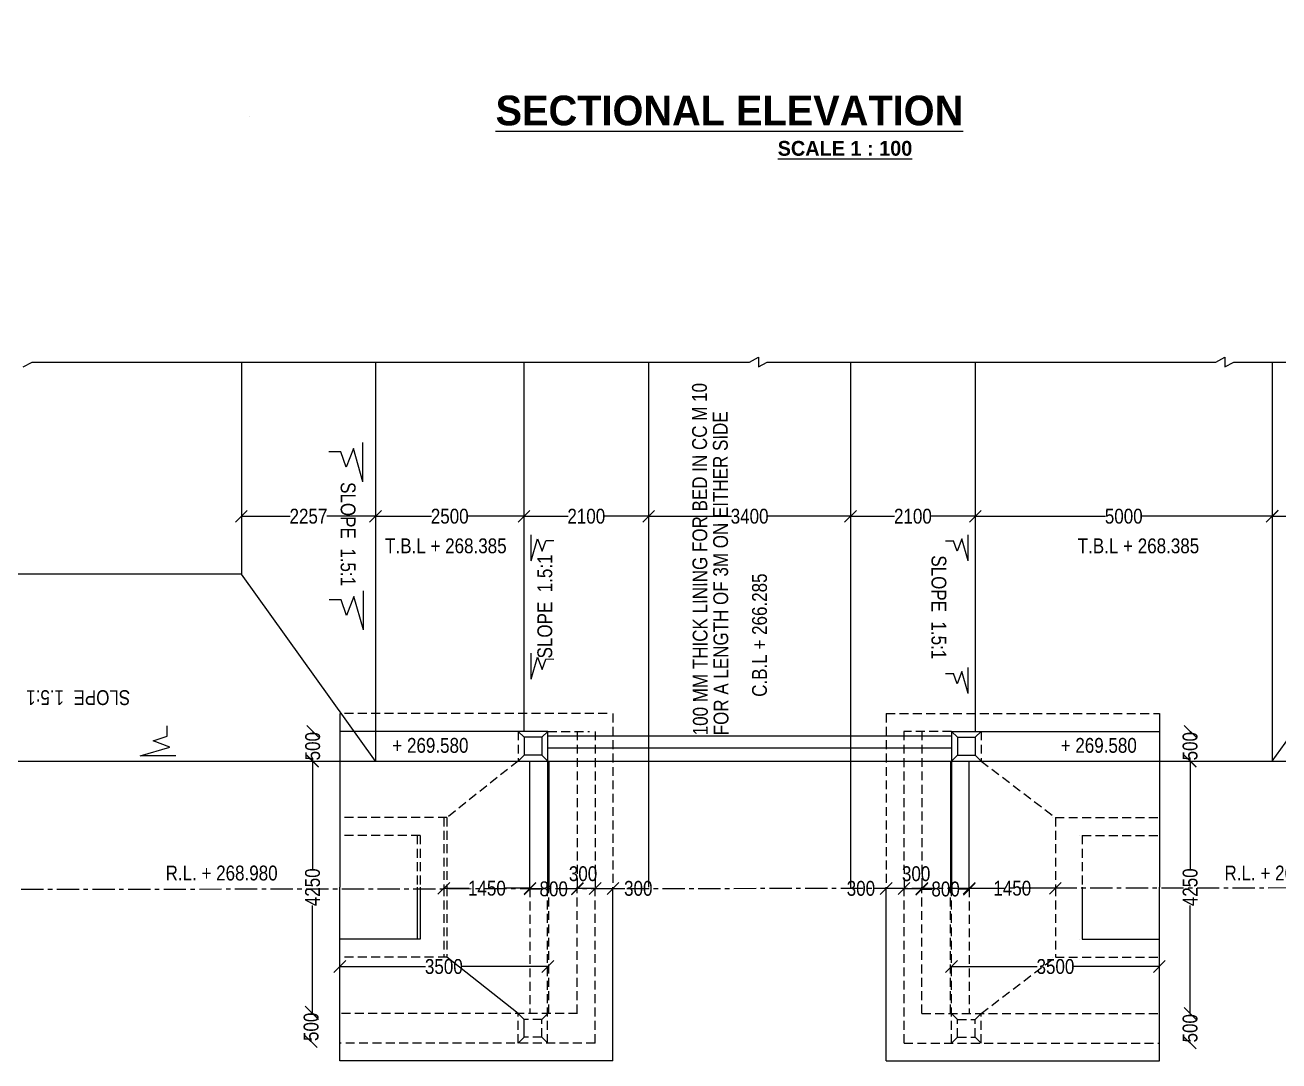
# Model space of a CAD drawing. Header units: millimetres. Extents: x 553933 to 630635, y 36219 to 87626.
# Drawn here: x 570139 to 591253, y 60278 to 77726 of the extents above; entities that cross this region are included whole.
import ezdxf
from ezdxf.enums import TextEntityAlignment as Align

# ---------------------------------------------------------------- set-up
doc = ezdxf.new("R2010")
doc.units = ezdxf.units.MM
doc.header["$LTSCALE"] = 300
doc.header["$MEASUREMENT"] = 0
doc.linetypes.add('CENTER', pattern=[2, 1.25, -0.25, 0.25, -0.25])
doc.linetypes.add('DASHED', pattern=[0.75, 0.5, -0.25])
doc.layers.add('MAIN', color=7, linetype='Continuous')
doc.styles.add('ARIAL NARROW', font='ARIALN.TTF', dxfattribs={"height": 250})
doc.styles.add('CITYBLUEPR', font='cityb___.ttf')
doc.dimstyles.get("Standard").update_dxf_attribs({"dimtxt": 200, "dimasz": 200, "dimexe": 0.18, "dimexo": 0.0625, "dimgap": 0.09, "dimtad": 0, "dimdec": 0, "dimzin": 0, "dimdsep": 46, "dimtxsty": 'ARIAL NARROW', "dimcen": 0.0851, "dimdle": 0.1, "dimse1": 1, "dimse2": 1, "dimadec": 0, "dimazin": 0, "dimtfac": 1, "dimtdec": 0, "dimtofl": 0, "dimtmove": 0, "dimatfit": 3, "dimfxl": 1, "dimtolj": 1, "dimtzin": 0, "dimarcsym": 0})
doc.dimstyles.new('STANDARD$0', dxfattribs={"dimscale": 88.888889, "dimtxt": 0.02, "dimasz": 0.02, "dimexe": 0.05, "dimexo": 0.1, "dimgap": 0.002, "dimtad": 2, "dimdec": 0, "dimzin": 1, "dimdsep": 46, "dimtxsty": 'Standard', "dimcen": 0.09, "dimadec": 0, "dimazin": 0, "dimtfac": 1, "dimtdec": 4, "dimtofl": 0, "dimtmove": 0, "dimatfit": 3, "dimfxl": 1, "dimtolj": 1, "dimtzin": 1, "dimarcsym": 0})

# ---------------------------------------------------------------- blocks, each defined once
blk = doc.blocks.new('_Oblique')
at = {"color": 0, "linetype": 'ByBlock', "lineweight": -2}
blk.add_line((-0.5, -0.5), (0.5, 0.5), dxfattribs=at)
blk = doc.blocks.new('*D4')
at = {"layer": 'Defpoints', "color": 0, "linetype": 'ByBlock', "lineweight": 9, "transparency": 16777216}
for p in [(580640, 69452), (584040, 69452), (584040, 69452)]:
    blk.add_point(p, dxfattribs=at)
at = {"layer": 'MAIN', "color": 0, "linetype": 'ByBlock', "lineweight": -2, "transparency": 16777216}
for p, q in [((580640, 69452), (582034, 69452)), ((584040, 69452), (582646, 69452))]:
    blk.add_line(p, q, dxfattribs=at)
at = {"layer": 'MAIN', "color": 0, "linetype": 'ByBlock', "lineweight": -2, "transparency": 16777216, "xscale": 200, "yscale": 200, "zscale": 200, "rotation": 180}
blk.add_blockref('_Oblique', (580640, 69452), dxfattribs=at)
at = {"layer": 'MAIN', "color": 0, "linetype": 'ByBlock', "lineweight": -2, "transparency": 16777216, "xscale": 200, "yscale": 200, "zscale": 200}
blk.add_blockref('_Oblique', (584040, 69452), dxfattribs=at)
at = {"layer": 'MAIN', "color": 0, "linetype": 'ByBlock', "lineweight": 9, "transparency": 16777216, "insert": (582340, 69452), "char_height": 250, "attachment_point": 5, "style": 'ARIAL NARROW'}
blk.add_mtext('\\A1;3400', dxfattribs=at)
blk = doc.blocks.new('*D5')
at = {"layer": 'Defpoints', "color": 0, "linetype": 'ByBlock', "lineweight": 9, "transparency": 16777216}
for p in [(591140, 77726), (586140, 69452), (591140, 69452)]:
    blk.add_point(p, dxfattribs=at)
at = {"layer": 'MAIN', "color": 0, "linetype": 'ByBlock', "lineweight": -2, "transparency": 16777216}
for p, q in [((586140, 69452), (588334, 69452)), ((591140, 69452), (588946, 69452))]:
    blk.add_line(p, q, dxfattribs=at)
at = {"layer": 'MAIN', "color": 0, "linetype": 'ByBlock', "lineweight": -2, "transparency": 16777216, "xscale": 200, "yscale": 200, "zscale": 200, "rotation": 180}
blk.add_blockref('_Oblique', (586140, 69452), dxfattribs=at)
at = {"layer": 'MAIN', "color": 0, "linetype": 'ByBlock', "lineweight": -2, "transparency": 16777216, "xscale": 200, "yscale": 200, "zscale": 200}
blk.add_blockref('_Oblique', (591140, 69452), dxfattribs=at)
at = {"layer": 'MAIN', "color": 0, "linetype": 'ByBlock', "lineweight": 9, "transparency": 16777216, "insert": (588640, 69452), "char_height": 250, "attachment_point": 5, "style": 'ARIAL NARROW'}
blk.add_mtext('\\A1;5000', dxfattribs=at)
blk = doc.blocks.new('*D6')
at = {"layer": 'Defpoints', "color": 0, "linetype": 'ByBlock', "lineweight": 9, "transparency": 16777216}
for p in [(585740, 63202), (589240, 63202), (585740, 61867)]:
    blk.add_point(p, dxfattribs=at)
at = {"layer": 'MAIN', "color": 0, "linetype": 'ByBlock', "lineweight": -2, "transparency": 16777216}
for p, q in [((585740, 61867), (587185, 61867)), ((589240, 61867), (587796, 61867))]:
    blk.add_line(p, q, dxfattribs=at)
at = {"layer": 'MAIN', "color": 0, "linetype": 'ByBlock', "lineweight": -2, "transparency": 16777216, "xscale": 200, "yscale": 200, "zscale": 200, "rotation": 180}
blk.add_blockref('_Oblique', (585740, 61867), dxfattribs=at)
at = {"layer": 'MAIN', "color": 0, "linetype": 'ByBlock', "lineweight": -2, "transparency": 16777216, "xscale": 200, "yscale": 200, "zscale": 200}
blk.add_blockref('_Oblique', (589240, 61867), dxfattribs=at)
at = {"layer": 'MAIN', "color": 0, "linetype": 'ByBlock', "lineweight": 9, "transparency": 16777216, "insert": (587490, 61867), "char_height": 250, "attachment_point": 5, "style": 'ARIAL NARROW'}
blk.add_mtext('\\A1;3500', dxfattribs=at)
blk = doc.blocks.new('*D8')
at = {"layer": 'Defpoints', "color": 0, "linetype": 'ByBlock', "lineweight": 9, "transparency": 16777216}
for p in [(590116, 65328), (589759, 61078), (590116, 61078)]:
    blk.add_point(p, dxfattribs=at)
at = {"layer": 'MAIN', "color": 0, "linetype": 'ByBlock', "lineweight": -2, "transparency": 16777216}
for p, q in [((589759, 65329), (589759, 63513)), ((589759, 61078), (589759, 62894))]:
    blk.add_line(p, q, dxfattribs=at)
at = {"layer": 'MAIN', "color": 0, "linetype": 'ByBlock', "lineweight": -2, "transparency": 16777216, "xscale": 200, "yscale": 200, "zscale": 200}
for p, rotation in [((589759, 65328), 90), ((589759, 61078), 270)]:
    blk.add_blockref('_Oblique', p, dxfattribs=dict(at, rotation=rotation))
at = {"layer": 'MAIN', "color": 0, "linetype": 'ByBlock', "lineweight": 9, "transparency": 16777216, "insert": (589759, 63203), "char_height": 250, "attachment_point": 5, "rotation": 90, "style": 'ARIAL NARROW'}
blk.add_mtext('\\A1;4250', dxfattribs=at)
blk = doc.blocks.new('*D9')
at = {"color": 0, "linetype": 'DASHED', "lineweight": -2, "transparency": 16777216}
for p, q in [((589758, 61079), (589758, 61055)), ((589758, 60578), (589758, 60602))]:
    blk.add_line(p, q, dxfattribs=at)
at = {"layer": 'Defpoints', "color": 0, "linetype": 'DASHED', "lineweight": 9, "transparency": 16777216}
for p in [(588600, 61078), (588600, 60579), (589758, 60579)]:
    blk.add_point(p, dxfattribs=at)
at = {"color": 0, "linetype": 'DASHED', "lineweight": -2, "transparency": 16777216, "xscale": 200, "yscale": 200, "zscale": 200}
for p, rotation in [((589758, 61078), 90), ((589758, 60579), 270)]:
    blk.add_blockref('_Oblique', p, dxfattribs=dict(at, rotation=rotation))
at = {"color": 0, "linetype": 'DASHED', "lineweight": 9, "transparency": 16777216, "insert": (589758, 60828), "char_height": 250, "attachment_point": 5, "rotation": 90, "style": 'ARIAL NARROW'}
blk.add_mtext('\\A1;500', dxfattribs=at)
blk = doc.blocks.new('*D7')
at = {"layer": 'Defpoints', "color": 0, "linetype": 'ByBlock', "lineweight": 9, "transparency": 16777216}
for p in [(588600, 65829), (588600, 65329), (589758, 65329)]:
    blk.add_point(p, dxfattribs=at)
at = {"layer": 'MAIN', "color": 0, "linetype": 'ByBlock', "lineweight": -2, "transparency": 16777216}
for p, q in [((589758, 65829), (589758, 65805)), ((589758, 65329), (589758, 65353))]:
    blk.add_line(p, q, dxfattribs=at)
at = {"layer": 'MAIN', "color": 0, "linetype": 'ByBlock', "lineweight": -2, "transparency": 16777216, "xscale": 200, "yscale": 200, "zscale": 200}
for p, rotation in [((589758, 65829), 90), ((589758, 65329), 270)]:
    blk.add_blockref('_Oblique', p, dxfattribs=dict(at, rotation=rotation))
at = {"layer": 'MAIN', "color": 0, "linetype": 'ByBlock', "lineweight": 9, "transparency": 16777216, "insert": (589758, 65579), "char_height": 250, "attachment_point": 5, "rotation": 90, "style": 'ARIAL NARROW'}
blk.add_mtext('\\A1;500', dxfattribs=at)
blk = doc.blocks.new('*D32')
at = {"layer": 'Defpoints', "color": 0, "linetype": 'ByBlock', "lineweight": 9, "transparency": 16777216}
for p in [(575441, 63202), (578941, 63202), (578941, 61867)]:
    blk.add_point(p, dxfattribs=at)
at = {"layer": 'MAIN', "color": 0, "linetype": 'ByBlock', "lineweight": -2, "transparency": 16777216}
for p, q in [((575441, 61867), (576885, 61867)), ((578941, 61867), (577497, 61867))]:
    blk.add_line(p, q, dxfattribs=at)
at = {"layer": 'MAIN', "color": 0, "linetype": 'ByBlock', "lineweight": -2, "transparency": 16777216, "xscale": 200, "yscale": 200, "zscale": 200, "rotation": 180}
blk.add_blockref('_Oblique', (575441, 61867), dxfattribs=at)
at = {"layer": 'MAIN', "color": 0, "linetype": 'ByBlock', "lineweight": -2, "transparency": 16777216, "xscale": 200, "yscale": 200, "zscale": 200}
blk.add_blockref('_Oblique', (578941, 61867), dxfattribs=at)
at = {"layer": 'MAIN', "color": 0, "linetype": 'ByBlock', "lineweight": 9, "transparency": 16777216, "insert": (577191, 61867), "char_height": 250, "attachment_point": 5, "style": 'ARIAL NARROW'}
blk.add_mtext('\\A1;3500', dxfattribs=at)
blk = doc.blocks.new('*D33')
at = {"layer": 'Defpoints', "color": 0, "linetype": 'ByBlock', "lineweight": 9, "transparency": 16777216}
for p in [(574625, 65328), (574625, 61078), (574981, 61078)]:
    blk.add_point(p, dxfattribs=at)
at = {"layer": 'MAIN', "color": 0, "linetype": 'ByBlock', "lineweight": -2, "transparency": 16777216}
for p, q in [((574981, 65329), (574981, 63513)), ((574981, 61078), (574981, 62894))]:
    blk.add_line(p, q, dxfattribs=at)
at = {"layer": 'MAIN', "color": 0, "linetype": 'ByBlock', "lineweight": -2, "transparency": 16777216, "xscale": 200, "yscale": 200, "zscale": 200}
for p, rotation in [((574981, 65328), 90), ((574981, 61078), 270)]:
    blk.add_blockref('_Oblique', p, dxfattribs=dict(at, rotation=rotation))
at = {"layer": 'MAIN', "color": 0, "linetype": 'ByBlock', "lineweight": 9, "transparency": 16777216, "insert": (574981, 63203), "char_height": 250, "attachment_point": 5, "rotation": 90, "style": 'ARIAL NARROW'}
blk.add_mtext('\\A1;4250', dxfattribs=at)
blk = doc.blocks.new('*D34')
at = {"layer": 'Defpoints', "color": 0, "linetype": 'ByBlock', "lineweight": 9, "transparency": 16777216}
for p in [(576115, 61102), (574957, 60602), (576115, 60602)]:
    blk.add_point(p, dxfattribs=at)
at = {"layer": 'MAIN', "color": 0, "linetype": 'ByBlock', "lineweight": -2, "transparency": 16777216}
for p, q in [((574957, 61102), (574957, 61079)), ((574957, 60602), (574957, 60626))]:
    blk.add_line(p, q, dxfattribs=at)
at = {"layer": 'MAIN', "color": 0, "linetype": 'ByBlock', "lineweight": -2, "transparency": 16777216, "xscale": 200, "yscale": 200, "zscale": 200}
for p, rotation in [((574957, 61102), 90), ((574957, 60602), 270)]:
    blk.add_blockref('_Oblique', p, dxfattribs=dict(at, rotation=rotation))
at = {"layer": 'MAIN', "color": 0, "linetype": 'ByBlock', "lineweight": 9, "transparency": 16777216, "insert": (574957, 60852), "char_height": 250, "attachment_point": 5, "rotation": 90, "style": 'ARIAL NARROW'}
blk.add_mtext('\\A1;500', dxfattribs=at)
blk = doc.blocks.new('*D35')
at = {"layer": 'Defpoints', "color": 0, "linetype": 'ByBlock', "lineweight": 9, "transparency": 16777216}
for p in [(576140, 65829), (574983, 65329), (576140, 65329)]:
    blk.add_point(p, dxfattribs=at)
at = {"layer": 'MAIN', "color": 0, "linetype": 'ByBlock', "lineweight": -2, "transparency": 16777216}
for p, q in [((574983, 65829), (574983, 65805)), ((574983, 65329), (574983, 65353))]:
    blk.add_line(p, q, dxfattribs=at)
at = {"layer": 'MAIN', "color": 0, "linetype": 'ByBlock', "lineweight": -2, "transparency": 16777216, "xscale": 200, "yscale": 200, "zscale": 200}
for p, rotation in [((574983, 65829), 90), ((574983, 65329), 270)]:
    blk.add_blockref('_Oblique', p, dxfattribs=dict(at, rotation=rotation))
at = {"layer": 'MAIN', "color": 0, "linetype": 'ByBlock', "lineweight": 9, "transparency": 16777216, "insert": (574983, 65579), "char_height": 250, "attachment_point": 5, "rotation": 90, "style": 'ARIAL NARROW'}
blk.add_mtext('\\A1;500', dxfattribs=at)
blk = doc.blocks.new('*D36')
at = {"layer": 'Defpoints', "color": 0, "linetype": 'ByBlock', "lineweight": 9, "transparency": 16777216}
for p in [(584040, 69452), (586140, 69452), (586140, 69452)]:
    blk.add_point(p, dxfattribs=at)
at = {"layer": 'MAIN', "color": 0, "linetype": 'ByBlock', "lineweight": -2, "transparency": 16777216}
for p, q in [((584040, 69452), (584782, 69452)), ((586140, 69452), (585397, 69452))]:
    blk.add_line(p, q, dxfattribs=at)
at = {"layer": 'MAIN', "color": 0, "linetype": 'ByBlock', "lineweight": -2, "transparency": 16777216, "xscale": 200, "yscale": 200, "zscale": 200, "rotation": 180}
blk.add_blockref('_Oblique', (584040, 69452), dxfattribs=at)
at = {"layer": 'MAIN', "color": 0, "linetype": 'ByBlock', "lineweight": -2, "transparency": 16777216, "xscale": 200, "yscale": 200, "zscale": 200}
blk.add_blockref('_Oblique', (586140, 69452), dxfattribs=at)
at = {"layer": 'MAIN', "color": 0, "linetype": 'ByBlock', "lineweight": 9, "transparency": 16777216, "insert": (585090, 69452), "char_height": 250, "attachment_point": 5, "style": 'ARIAL NARROW'}
blk.add_mtext('\\A1;2100', dxfattribs=at)
blk = doc.blocks.new('*D37')
at = {"layer": 'Defpoints', "color": 0, "linetype": 'ByBlock', "lineweight": 9, "transparency": 16777216}
for p in [(578540, 69452), (578540, 69452), (580640, 69452)]:
    blk.add_point(p, dxfattribs=at)
at = {"layer": 'MAIN', "color": 0, "linetype": 'ByBlock', "lineweight": -2, "transparency": 16777216}
for p, q in [((578540, 69452), (579282, 69452)), ((580640, 69452), (579897, 69452))]:
    blk.add_line(p, q, dxfattribs=at)
at = {"layer": 'MAIN', "color": 0, "linetype": 'ByBlock', "lineweight": -2, "transparency": 16777216, "xscale": 200, "yscale": 200, "zscale": 200, "rotation": 180}
blk.add_blockref('_Oblique', (578540, 69452), dxfattribs=at)
at = {"layer": 'MAIN', "color": 0, "linetype": 'ByBlock', "lineweight": -2, "transparency": 16777216, "xscale": 200, "yscale": 200, "zscale": 200}
blk.add_blockref('_Oblique', (580640, 69452), dxfattribs=at)
at = {"layer": 'MAIN', "color": 0, "linetype": 'ByBlock', "lineweight": 9, "transparency": 16777216, "insert": (579590, 69452), "char_height": 250, "attachment_point": 5, "style": 'ARIAL NARROW'}
blk.add_mtext('\\A1;2100', dxfattribs=at)
blk = doc.blocks.new('*D38')
at = {"layer": 'Defpoints', "color": 0, "linetype": 'ByBlock', "lineweight": 9, "transparency": 16777216}
for p in [(576040, 69452), (578540, 69452), (578540, 69452)]:
    blk.add_point(p, dxfattribs=at)
at = {"layer": 'MAIN', "color": 0, "linetype": 'ByBlock', "lineweight": -2, "transparency": 16777216}
for p, q in [((576040, 69452), (576982, 69452)), ((578540, 69452), (577597, 69452))]:
    blk.add_line(p, q, dxfattribs=at)
at = {"layer": 'MAIN', "color": 0, "linetype": 'ByBlock', "lineweight": -2, "transparency": 16777216, "xscale": 200, "yscale": 200, "zscale": 200, "rotation": 180}
blk.add_blockref('_Oblique', (576040, 69452), dxfattribs=at)
at = {"layer": 'MAIN', "color": 0, "linetype": 'ByBlock', "lineweight": -2, "transparency": 16777216, "xscale": 200, "yscale": 200, "zscale": 200}
blk.add_blockref('_Oblique', (578540, 69452), dxfattribs=at)
at = {"layer": 'MAIN', "color": 0, "linetype": 'ByBlock', "lineweight": 9, "transparency": 16777216, "insert": (577290, 69452), "char_height": 250, "attachment_point": 5, "style": 'ARIAL NARROW'}
blk.add_mtext('\\A1;2500', dxfattribs=at)
blk = doc.blocks.new('*D39')
at = {"layer": 'Defpoints', "color": 0, "linetype": 'ByBlock', "lineweight": 9, "transparency": 16777216}
for p in [(584940, 63183), (585240, 63183), (585240, 63183)]:
    blk.add_point(p, dxfattribs=at)
at = {"layer": 'MAIN', "color": 0, "linetype": 'ByBlock', "lineweight": -2, "transparency": 16777216}
blk.add_line((584940, 63183), (585240, 63183), dxfattribs=at)
at = {"layer": 'MAIN', "color": 0, "linetype": 'ByBlock', "lineweight": -2, "transparency": 16777216, "xscale": 200, "yscale": 200, "zscale": 200, "rotation": 180}
blk.add_blockref('_Oblique', (584940, 63183), dxfattribs=at)
at = {"layer": 'MAIN', "color": 0, "linetype": 'ByBlock', "lineweight": -2, "transparency": 16777216, "xscale": 200, "yscale": 200, "zscale": 200}
blk.add_blockref('_Oblique', (585240, 63183), dxfattribs=at)
at = {"layer": 'MAIN', "color": 0, "linetype": 'ByBlock', "lineweight": 9, "transparency": 16777216, "insert": (585144, 63430), "char_height": 250, "attachment_point": 5, "style": 'ARIAL NARROW'}
blk.add_mtext('\\A1;300', dxfattribs=at)
blk = doc.blocks.new('*D40')
at = {"layer": 'Defpoints', "color": 0, "linetype": 'ByBlock', "lineweight": 9, "transparency": 16777216}
for p in [(584640, 63183), (584640, 63183), (584940, 63183)]:
    blk.add_point(p, dxfattribs=at)
at = {"layer": 'MAIN', "color": 0, "linetype": 'ByBlock', "lineweight": -2, "transparency": 16777216}
for p, q in [((584640, 63183), (584440, 63183)), ((584940, 63183), (584640, 63183))]:
    blk.add_line(p, q, dxfattribs=at)
at = {"layer": 'MAIN', "color": 0, "linetype": 'ByBlock', "lineweight": -2, "transparency": 16777216, "xscale": 200, "yscale": 200, "zscale": 200, "rotation": 180}
blk.add_blockref('_Oblique', (584640, 63183), dxfattribs=at)
at = {"layer": 'MAIN', "color": 0, "linetype": 'ByBlock', "lineweight": -2, "transparency": 16777216, "xscale": 200, "yscale": 200, "zscale": 200}
blk.add_blockref('_Oblique', (584940, 63183), dxfattribs=at)
at = {"layer": 'MAIN', "color": 0, "linetype": 'ByBlock', "lineweight": 9, "transparency": 16777216, "insert": (584214, 63183), "char_height": 250, "attachment_point": 5, "style": 'ARIAL NARROW'}
blk.add_mtext('\\A1;300', dxfattribs=at)
blk = doc.blocks.new('*D41')
at = {"layer": 'Defpoints', "color": 0, "linetype": 'ByBlock', "lineweight": 9, "transparency": 16777216}
for p in [(586038, 63185), (587488, 63186), (587488, 63185)]:
    blk.add_point(p, dxfattribs=at)
at = {"layer": 'MAIN', "color": 0, "linetype": 'ByBlock', "lineweight": -2, "transparency": 16777216}
for p, q in [((586038, 63186), (586467, 63186)), ((587488, 63186), (587059, 63186))]:
    blk.add_line(p, q, dxfattribs=at)
at = {"layer": 'MAIN', "color": 0, "linetype": 'ByBlock', "lineweight": -2, "transparency": 16777216, "xscale": 200, "yscale": 200, "zscale": 200, "rotation": 180}
blk.add_blockref('_Oblique', (586038, 63186), dxfattribs=at)
at = {"layer": 'MAIN', "color": 0, "linetype": 'ByBlock', "lineweight": -2, "transparency": 16777216, "xscale": 200, "yscale": 200, "zscale": 200}
blk.add_blockref('_Oblique', (587488, 63186), dxfattribs=at)
at = {"layer": 'MAIN', "color": 0, "linetype": 'ByBlock', "lineweight": 9, "transparency": 16777216, "insert": (586763, 63186), "char_height": 250, "attachment_point": 5, "style": 'ARIAL NARROW'}
blk.add_mtext('\\A1;1450', dxfattribs=at)
blk = doc.blocks.new('*D42')
at = {"layer": 'Defpoints', "color": 0, "linetype": 'ByBlock', "lineweight": 9, "transparency": 16777216}
for p in [(591140, 69452), (593397, 69453), (593397, 69453)]:
    blk.add_point(p, dxfattribs=at)
at = {"layer": 'MAIN', "color": 0, "linetype": 'ByBlock', "lineweight": -2, "transparency": 16777216}
for p, q in [((591140, 69453), (591961, 69453)), ((593397, 69453), (592576, 69453))]:
    blk.add_line(p, q, dxfattribs=at)
at = {"layer": 'MAIN', "color": 0, "linetype": 'ByBlock', "lineweight": -2, "transparency": 16777216, "xscale": 200, "yscale": 200, "zscale": 200, "rotation": 180}
blk.add_blockref('_Oblique', (591140, 69453), dxfattribs=at)
at = {"layer": 'MAIN', "color": 0, "linetype": 'ByBlock', "lineweight": -2, "transparency": 16777216, "xscale": 200, "yscale": 200, "zscale": 200}
blk.add_blockref('_Oblique', (593397, 69453), dxfattribs=at)
at = {"layer": 'MAIN', "color": 0, "linetype": 'ByBlock', "lineweight": 9, "transparency": 16777216, "insert": (592269, 69453), "char_height": 250, "attachment_point": 5, "style": 'ARIAL NARROW'}
blk.add_mtext('\\A1;2257', dxfattribs=at)
blk = doc.blocks.new('*D45')
at = {"layer": 'Defpoints', "color": 0, "linetype": 'ByBlock', "lineweight": 9, "transparency": 16777216}
for p in [(579439, 63183), (579439, 63183), (579739, 63183)]:
    blk.add_point(p, dxfattribs=at)
at = {"layer": 'MAIN', "color": 0, "linetype": 'ByBlock', "lineweight": -2, "transparency": 16777216}
blk.add_line((579739, 63183), (579439, 63183), dxfattribs=at)
at = {"layer": 'MAIN', "color": 0, "linetype": 'ByBlock', "lineweight": -2, "transparency": 16777216, "xscale": 200, "yscale": 200, "zscale": 200, "rotation": 180}
blk.add_blockref('_Oblique', (579439, 63183), dxfattribs=at)
at = {"layer": 'MAIN', "color": 0, "linetype": 'ByBlock', "lineweight": -2, "transparency": 16777216, "xscale": 200, "yscale": 200, "zscale": 200}
blk.add_blockref('_Oblique', (579739, 63183), dxfattribs=at)
at = {"layer": 'MAIN', "color": 0, "linetype": 'ByBlock', "lineweight": 9, "transparency": 16777216, "insert": (579535, 63430), "char_height": 250, "attachment_point": 5, "style": 'ARIAL NARROW'}
blk.add_mtext('\\A1;300', dxfattribs=at)
blk = doc.blocks.new('*D46')
at = {"layer": 'Defpoints', "color": 0, "linetype": 'ByBlock', "lineweight": 9, "transparency": 16777216}
for p in [(579739, 63183), (580039, 63183), (580039, 63183)]:
    blk.add_point(p, dxfattribs=at)
at = {"layer": 'MAIN', "color": 0, "linetype": 'ByBlock', "lineweight": -2, "transparency": 16777216}
for p, q in [((579739, 63183), (580039, 63183)), ((580039, 63183), (580239, 63183))]:
    blk.add_line(p, q, dxfattribs=at)
at = {"layer": 'MAIN', "color": 0, "linetype": 'ByBlock', "lineweight": -2, "transparency": 16777216, "xscale": 200, "yscale": 200, "zscale": 200, "rotation": 180}
blk.add_blockref('_Oblique', (579739, 63183), dxfattribs=at)
at = {"layer": 'MAIN', "color": 0, "linetype": 'ByBlock', "lineweight": -2, "transparency": 16777216, "xscale": 200, "yscale": 200, "zscale": 200}
blk.add_blockref('_Oblique', (580039, 63183), dxfattribs=at)
at = {"layer": 'MAIN', "color": 0, "linetype": 'ByBlock', "lineweight": 9, "transparency": 16777216, "insert": (580465, 63183), "char_height": 250, "attachment_point": 5, "style": 'ARIAL NARROW'}
blk.add_mtext('\\A1;300', dxfattribs=at)
blk = doc.blocks.new('*D47')
at = {"layer": 'Defpoints', "color": 0, "linetype": 'ByBlock', "lineweight": 9, "transparency": 16777216}
for p in [(577191, 63186), (577191, 63185), (578641, 63185)]:
    blk.add_point(p, dxfattribs=at)
at = {"layer": 'MAIN', "color": 0, "linetype": 'ByBlock', "lineweight": -2, "transparency": 16777216}
for p, q in [((577191, 63186), (577620, 63186)), ((578641, 63186), (578212, 63186))]:
    blk.add_line(p, q, dxfattribs=at)
at = {"layer": 'MAIN', "color": 0, "linetype": 'ByBlock', "lineweight": -2, "transparency": 16777216, "xscale": 200, "yscale": 200, "zscale": 200, "rotation": 180}
blk.add_blockref('_Oblique', (577191, 63186), dxfattribs=at)
at = {"layer": 'MAIN', "color": 0, "linetype": 'ByBlock', "lineweight": -2, "transparency": 16777216, "xscale": 200, "yscale": 200, "zscale": 200}
blk.add_blockref('_Oblique', (578641, 63186), dxfattribs=at)
at = {"layer": 'MAIN', "color": 0, "linetype": 'ByBlock', "lineweight": 9, "transparency": 16777216, "insert": (577916, 63186), "char_height": 250, "attachment_point": 5, "style": 'ARIAL NARROW'}
blk.add_mtext('\\A1;1450', dxfattribs=at)
blk = doc.blocks.new('*D48')
at = {"layer": 'Defpoints', "color": 0, "linetype": 'ByBlock', "lineweight": 9, "transparency": 16777216}
for p in [(578641, 63175), (579441, 63175), (579441, 63175)]:
    blk.add_point(p, dxfattribs=at)
at = {"layer": 'MAIN', "color": 0, "linetype": 'ByBlock', "lineweight": -2, "transparency": 16777216}
for p, q in [((578641, 63175), (578815, 63175)), ((579441, 63175), (579267, 63175))]:
    blk.add_line(p, q, dxfattribs=at)
at = {"layer": 'MAIN', "color": 0, "linetype": 'ByBlock', "lineweight": -2, "transparency": 16777216, "xscale": 200, "yscale": 200, "zscale": 200, "rotation": 180}
blk.add_blockref('_Oblique', (578641, 63175), dxfattribs=at)
at = {"layer": 'MAIN', "color": 0, "linetype": 'ByBlock', "lineweight": -2, "transparency": 16777216, "xscale": 200, "yscale": 200, "zscale": 200}
blk.add_blockref('_Oblique', (579441, 63175), dxfattribs=at)
at = {"layer": 'MAIN', "color": 0, "linetype": 'ByBlock', "lineweight": 9, "transparency": 16777216, "insert": (579041, 63175), "char_height": 250, "attachment_point": 5, "style": 'ARIAL NARROW'}
blk.add_mtext('\\A1;800', dxfattribs=at)
blk = doc.blocks.new('*D49')
at = {"layer": 'Defpoints', "color": 0, "linetype": 'ByBlock', "lineweight": 9, "transparency": 16777216}
for p in [(585240, 63172), (586040, 63172), (586040, 63172)]:
    blk.add_point(p, dxfattribs=at)
at = {"layer": 'MAIN', "color": 0, "linetype": 'ByBlock', "lineweight": -2, "transparency": 16777216}
for p, q in [((585240, 63172), (585414, 63172)), ((586040, 63172), (585867, 63172))]:
    blk.add_line(p, q, dxfattribs=at)
at = {"layer": 'MAIN', "color": 0, "linetype": 'ByBlock', "lineweight": -2, "transparency": 16777216, "xscale": 200, "yscale": 200, "zscale": 200, "rotation": 180}
blk.add_blockref('_Oblique', (585240, 63172), dxfattribs=at)
at = {"layer": 'MAIN', "color": 0, "linetype": 'ByBlock', "lineweight": -2, "transparency": 16777216, "xscale": 200, "yscale": 200, "zscale": 200}
blk.add_blockref('_Oblique', (586040, 63172), dxfattribs=at)
at = {"layer": 'MAIN', "color": 0, "linetype": 'ByBlock', "lineweight": 9, "transparency": 16777216, "insert": (585640, 63172), "char_height": 250, "attachment_point": 5, "style": 'ARIAL NARROW'}
blk.add_mtext('\\A1;800', dxfattribs=at)
blk = doc.blocks.new('*D50')
at = {"layer": 'Defpoints', "color": 0, "linetype": 'ByBlock', "lineweight": 9, "transparency": 16777216}
for p in [(573782, 69451), (576040, 69452), (576040, 69452)]:
    blk.add_point(p, dxfattribs=at)
at = {"layer": 'MAIN', "color": 0, "linetype": 'ByBlock', "lineweight": -2, "transparency": 16777216}
for p, q in [((573782, 69452), (574603, 69452)), ((576040, 69452), (575219, 69452))]:
    blk.add_line(p, q, dxfattribs=at)
at = {"layer": 'MAIN', "color": 0, "linetype": 'ByBlock', "lineweight": -2, "transparency": 16777216, "xscale": 200, "yscale": 200, "zscale": 200, "rotation": 180}
blk.add_blockref('_Oblique', (573782, 69452), dxfattribs=at)
at = {"layer": 'MAIN', "color": 0, "linetype": 'ByBlock', "lineweight": -2, "transparency": 16777216, "xscale": 200, "yscale": 200, "zscale": 200}
blk.add_blockref('_Oblique', (576040, 69452), dxfattribs=at)
at = {"layer": 'MAIN', "color": 0, "linetype": 'ByBlock', "lineweight": 9, "transparency": 16777216, "insert": (574911, 69452), "char_height": 250, "attachment_point": 5, "style": 'ARIAL NARROW'}
blk.add_mtext('\\A1;2257', dxfattribs=at)

msp = doc.modelspace()

# ---------------------------------------------------------------- linework, layer by layer
at = {"color": 0, "linetype": 'ByBlock', "lineweight": 9}
for p, q in [((573782.3, 72044.7), (573782.4, 68476.7)), ((576039.8, 72045.3), (576039.9, 65327.8)), ((576039.8, 72044.7), (576039.9, 65327.2)), ((578539.8, 72045.3), (578539.9, 65829.3)), ((580639.7, 72045.3), (580639.9, 63202.4)), ((584039.7, 72045.3), (584039.9, 63202.4)), ((586139.8, 72045.3), (586139.9, 65829.3)), ((591139.8, 72045.3), (591139.9, 65327.5)), ((573781.9, 68476.2), (565136.5, 68475.7)), ((576039.6, 65327.3), (573781.9, 68476.7)), ((591139.9, 65327.5), (593397.8, 68476.4)), ((575441.3, 66129.4), (575441.1, 63205.2)), ((589240.4, 66129.4), (589240.6, 63205.2)), ((578941.5, 65829.3), (575441.3, 65829.4)), ((578541.5, 65728.8), (578441.5, 65829.3)), ((578541.5, 65728.8), (578541.5, 65429.8)), ((578841, 65729.3), (578542, 65729.3)), ((578841.5, 65728.8), (578941.5, 65829.3)), ((578841.5, 65728.8), (578841.5, 65429.8)), ((578938.9, 65829.3), (578938.7, 63204.8)), ((578941.5, 65752.4), (585740.3, 65752.2)), ((585740.2, 65829.3), (589240.4, 65829.4)), ((585740.2, 65829.3), (585740.4, 63204.8)), ((585840.2, 65728.8), (585740.2, 65829.3)), ((585840.2, 65728.8), (585840.2, 65429.8)), ((585840.7, 65729.3), (586139.7, 65729.3)), ((586140.2, 65728.8), (586240.2, 65829.3)), ((586140.2, 65728.8), (586140.2, 65429.8)), ((578941.5, 65552.4), (585740.3, 65552.2)), ((565136.4, 65327.9), (601048.8, 65325.9)), ((578542, 65429.3), (578441.5, 65329.9)), ((578841, 65429.3), (578542, 65429.3)), ((578641.1, 63186), (578640.9, 65327.1)), ((578841.5, 65429.8), (578941.5, 65329.8)), ((578958.9, 65329.3), (578958.7, 63204.8)), ((585720.2, 65329.3), (585720.4, 63204.8)), ((585840.2, 65429.8), (585740.2, 65329.8)), ((585840.7, 65429.3), (586139.7, 65429.3)), ((586038, 63186), (586038.2, 65327.1)), ((586139.7, 65429.3), (586240.2, 65329.9)), ((575441.3, 60277.8), (575441.1, 63202)), ((576740.7, 63202.4), (576740.2, 62328.2)), ((576793.3, 63202.4), (576792.9, 62328.2)), ((580039, 60278.4), (580038.8, 63202.5)), ((584640.1, 60278.4), (584640.3, 63202.5)), ((587938.4, 63202.4), (587938.8, 62328.2)), ((589240.4, 60277.8), (589240.6, 63202)), ((576792.9, 62327.7), (575441.1, 62327.6)), ((587938.8, 62327.7), (589240.6, 62327.6)), ((578441.5, 61077.9), (577243.4, 62027.8)), ((578542, 60977.9), (578441.5, 61077.4)), ((578541.5, 60678.4), (578541.5, 60977.4)), ((578541.5, 60678.4), (578441.5, 60577.9)), ((578841.5, 60678.4), (578941.5, 60577.9)), ((585840.2, 60678.4), (585740.2, 60577.9)), ((580038.5, 60277.9), (575441.3, 60277.8)), ((584640.6, 60277.9), (589240.4, 60277.8))]:
    msp.add_line(p, q, dxfattribs=at)
at = {"color": 0, "linetype": 'DASHED', "lineweight": 9}
for p, q in [((579942.1, 66129.3), (575441.3, 66129.4)), ((580039, 66128.8), (580038.8, 63204.7)), ((584640.1, 66128.8), (584640.3, 63204.7)), ((584640.6, 66129.3), (589240.4, 66129.4)), ((578441.5, 65829.3), (578441.5, 65327.1)), ((578941.5, 65829.3), (579642, 65829.3)), ((579438.9, 65829.3), (579438.7, 63204.8)), ((579739.5, 65828.8), (579739.3, 63204.2)), ((584939.6, 65828.8), (584939.8, 63204.2)), ((585740.2, 65829.3), (584940.1, 65829.3)), ((585240.2, 65829.3), (585240.3, 63204.8)), ((586240.2, 65829.3), (586240.2, 65327.1)), ((578441.5, 65329.3), (577243.2, 64377)), ((578938.8, 65327.1), (578938.7, 63202.4)), ((585740.3, 65327.1), (585740.4, 63202.4)), ((586240.2, 65329.3), (587488.5, 64376.5)), ((577242.7, 64377), (575441.1, 64376.9)), ((577190.6, 64376.5), (577190.7, 63202.4)), ((577243.2, 64376.5), (577243.3, 63202.4)), ((587488.5, 64376.5), (587488.4, 63202.4)), ((587489, 64377), (589240.5, 64376.9)), ((576792.7, 64077), (575441.1, 64076.9)), ((576740.6, 64076.5), (576740.7, 63202.4)), ((576793.2, 64076.5), (576793.3, 63202.4)), ((587938.5, 64076.5), (587938.4, 63202.4)), ((587939, 64077), (589240.6, 64076.9)), ((577190.7, 63202.4), (577190.7, 62028.5)), ((577243.3, 63202.4), (577243.3, 62028.5)), ((578640.8, 63186.1), (578640.6, 61077.9)), ((578938.9, 60577.9), (578938.7, 63202.4)), ((578958.9, 61077.9), (578958.7, 63202.4)), ((579438.9, 61077.9), (579438.7, 63202.4)), ((579739, 60578.4), (579738.8, 63183.1)), ((584940.1, 60578.4), (584940.3, 63183.1)), ((585240.2, 61077.9), (585240.3, 63202.4)), ((585720.2, 61077.9), (585720.4, 63202.4)), ((585740.2, 60577.9), (585740.4, 63202.4)), ((586038.3, 63186.1), (586038.4, 61077.9)), ((587488.4, 63202.4), (587488.4, 62028.5)), ((577242.9, 62027.8), (575441.2, 62027.6)), ((586240.2, 61077.9), (587488.4, 62028.5)), ((587488.8, 62027.8), (589240.5, 62027.6)), ((579441.5, 61077.9), (575441.2, 61077.6)), ((578441.5, 60577.9), (578441.5, 61077.9)), ((578841.5, 60977.4), (578941.5, 61077.4)), ((585240.2, 61077.9), (589240.5, 61077.6)), ((585840.2, 60977.4), (585740.2, 61077.4)), ((586139.7, 60977.9), (586240.2, 61077.4)), ((586240.2, 60577.9), (586240.2, 61077.9)), ((578841, 60977.9), (578542, 60977.9)), ((578841.5, 60678.4), (578841.5, 60977.4)), ((585840.2, 60678.4), (585840.2, 60977.4)), ((585840.7, 60977.9), (586139.7, 60977.9)), ((586140.2, 60678.4), (586140.2, 60977.4)), ((578841, 60677.9), (578542, 60677.9)), ((585840.7, 60677.9), (586139.7, 60677.9)), ((586140.2, 60678.4), (586240.2, 60577.9)), ((579738.5, 60577.9), (575441.3, 60577.8)), ((584940.6, 60577.9), (589240.4, 60577.8))]:
    msp.add_line(p, q, dxfattribs=at)
at = {"color": 0, "linetype": 'ByBlock', "lineweight": 9}
for centre, start, end in [((573925, 76185.1), 180, 270), ((573781.9, 68476.7), 270.00317, 0.00148), ((578542, 65728.8), 89.99861, 179.99583), ((578841, 65728.8), 359.99583, 89.99861), ((579642, 65828.8), 0.00139, 89.99583), ((585039.7, 65828.8), 90.00417, 179.99861), ((585840.7, 65728.8), 90.00139, 180.00417), ((586139.7, 65728.8), 0.00417, 90.00139), ((578542, 65429.8), 179.99583, 269.99861), ((578841, 65429.8), 269.99861, 359.99583), ((585840.7, 65429.8), 180.00417, 270.00139), ((586139.7, 65429.8), 270.00139, 0.00417), ((577242.7, 64376.5), 0.00417, 90.00394), ((587439, 64376.5), 89.99606, 179.99583), ((576792.9, 62328.2), 270.00417, 0.00417), ((587888.8, 62328.2), 179.99583, 269.99583), ((577242.9, 62028.3), 270.00417, 0.00417), ((587438.8, 62028.3), 179.99583, 269.99583), ((578542, 60977.4), 90.00139, 180.00417), ((586139.7, 60977.4), 359.99583, 89.99861), ((578542, 60678.4), 180.00417, 270.00139), ((578841, 60678.4), 270.00139, 0.00417), ((585840.7, 60678.4), 179.99583, 269.99861), ((586139.7, 60678.4), 269.99861, 359.99583), ((579642.1, 60578.4), 270.00139, 0.00139), ((584940.6, 60578.4), 179.99583, 269.99861), ((585039.6, 60578.4), 179.99861, 269.99861), ((579942.1, 60278.4), 270.00139, 0.00417), ((580038.5, 60278.4), 270.00139, 0.00417), ((584640.6, 60278.4), 179.99583, 269.99861), ((584739.6, 60278.4), 179.99583, 269.99861)]:
    msp.add_arc(centre, 0.5, start, end, dxfattribs=at)
at = {"color": 0, "linetype": 'DASHED', "lineweight": 9}
for centre, start, end in [((579942.1, 66128.8), 359.99583, 89.99861), ((584640.6, 66128.8), 90.00139, 180.00417), ((584739.6, 66128.8), 90.00139, 180.00417), ((584940.1, 65828.8), 90.00417, 180.00417), ((576792.7, 64076.5), 0.00417, 90.00394), ((587889, 64076.5), 89.99606, 179.99583), ((578841, 60977.4), 0.00417, 90.00139), ((585840.7, 60977.4), 89.99861, 179.99583), ((579738.5, 60578.4), 270.00139, 0.00417)]:
    msp.add_arc(centre, 0.5, start, end, dxfattribs=at)
at = {"layer": 'MAIN', "color": 0, "lineweight": 9}
for p, q in [((570106.3, 71968.8), (570256.3, 72045.3)), ((570256.3, 72045.3), (582336.9, 72045.3)), ((582336.9, 72045.3), (582486.9, 72133.9)), ((582486.9, 72133.9), (582486.9, 71968.8)), ((582486.9, 71968.8), (582636.9, 72045.3)), ((582636.9, 72045.3), (590192.3, 72045.3)), ((590192.3, 72045.3), (590342.3, 72133.9)), ((590342.3, 72133.9), (590342.3, 71968.8)), ((590342.3, 71968.8), (590492.3, 72045.3)), ((590492.3, 72045.3), (599575.2, 72044.7)), ((575456.6, 70540.3), (575252.9, 70538.7)), ((575546.6, 70277.7), (575456.6, 70540.3)), ((575667, 70594.7), (575546.6, 70277.7)), ((575829.7, 70034.3), (575667, 70594.7)), ((575829.7, 70034.3), (575829.7, 70693.8)), ((578660.1, 68700.5), (578660.1, 69140.2)), ((578660.1, 68700.5), (578768.6, 69074.2)), ((578768.6, 69074.2), (578848.8, 68862.8)), ((585913.1, 69074.2), (585832.9, 68862.8)), ((586021.6, 68700.5), (585913.1, 69074.2)), ((586021.6, 68700.5), (586021.6, 69140.2)), ((578848.8, 68862.8), (578908.8, 69037.9)), ((579044.6, 69036.8), (578908.8, 69037.9)), ((585637.1, 69036.8), (585772.9, 69037.9)), ((585832.9, 68862.8), (585772.9, 69037.9)), ((575463.2, 68043.9), (575259.5, 68042.3)), ((575553.2, 67781.3), (575463.2, 68043.9)), ((575673.5, 68098.3), (575553.2, 67781.3)), ((575836.3, 67537.8), (575673.5, 68098.3)), ((575836.3, 67537.8), (575836.3, 68197.4)), ((578660.1, 66706.1), (578660.1, 67145.8)), ((578660.1, 66706.1), (578768.6, 67079.7)), ((578768.6, 67079.7), (578848.8, 66868.4)), ((578848.8, 66868.4), (578908.8, 67043.5)), ((579044.6, 67042.4), (578908.8, 67043.5)), ((585637.1, 66801.9), (585772.9, 66803)), ((585832.9, 66627.9), (585772.9, 66803)), ((585913.1, 66839.2), (585832.9, 66627.9)), ((586021.6, 66465.6), (585913.1, 66839.2)), ((586021.6, 66465.6), (586021.6, 66905.3))]:
    msp.add_line(p, q, dxfattribs=at)
at = {"layer": 'MAIN', "color": 0, "linetype": 'ByBlock', "lineweight": 9}
for p, q in [((572529.5, 65748.8), (572529.5, 65923.1)), ((572296, 65668.8), (572529.5, 65748.8)), ((572577.8, 65561.8), (572296, 65668.8)), ((572079.6, 65417.1), (572577.8, 65561.8)), ((572092.1, 65420.7), (572678.4, 65420.7))]:
    msp.add_line(p, q, dxfattribs=at)
at = {"layer": 'MAIN', "color": 0, "linetype": 'CENTER', "lineweight": 9}
msp.add_line((601048.9, 63202.9), (565137, 63158.3), dxfattribs=at)

# ---------------------------------------------------------------- texts
at = {"layer": 'MAIN', "color": 0, "lineweight": 9, "style": 'CITYBLUEPR'}
for s, height, p in [('%%uSECTIONAL ELEVATION', 500, (581999.8, 76037.6)), ('%%uSCALE 1 : 100', 250, (583945.8, 75525))]:
    msp.add_text(s, height=height, dxfattribs=at).set_placement(p, align=Align.CENTER)
at = {"layer": 'MAIN', "color": 0, "lineweight": 9, "style": 'ARIAL NARROW'}
for s, rotation, p in [('100 MM THICK LINING FOR BED IN CC M 10', 90.1549, (581635.9, 65763)), ('FOR A LENGTH OF 3M ON EITHER SIDE', 90.1549, (581984.9, 65763)), ('C.B.L + 266.285', 90, (582631.2, 66410.8)), ('+ 269.580', 360, (576323.5, 65468)), ('+ 269.580', 360, (587578, 65468))]:
    msp.add_text(s, height=250, rotation=rotation, dxfattribs=at).set_placement(p)
for s, p in [('T.B.L + 268.385', (576202.1, 68829.1)), ('T.B.L + 268.385', (587864.6, 68829.1)), ('R.L. + 268.980', (572505.1, 63317.9)), ('R.L. + 268.980', (590336.6, 63317.9))]:
    msp.add_text(s, height=250, dxfattribs=at).set_placement(p)
at = {"layer": 'MAIN', "color": 0, "lineweight": 9, "char_height": 250, "attachment_point": 4, "style": 'ARIAL NARROW'}
for insert, rotation in [((575577, 70027.8), 270), ((578892.6, 67057.6), 90), ((585525.9, 68794.4), 270), ((571909.8, 66399.5), 180)]:
    msp.add_mtext('SLOPE  1.5:1', dxfattribs=dict(at, insert=insert, rotation=rotation))

# ---------------------------------------------------------------- dimensions: what is measured, and where the dimension line sits
at = {"color": 0, "linetype": 'DASHED', "lineweight": 9}
dim = msp.add_linear_dim(base=(589757.7, 60578.5), p1=(588600.3, 61078.5), p2=(588600.3, 60578.5), angle=90, dimstyle='Standard', override={"dimtxt": 250, "dimblk1": 'Oblique', "dimblk2": 'Oblique', "dimsah": 1}, dxfattribs=at)
dim.commit()
dim.dimension.update_dxf_attribs({"geometry": '*D9', "text_midpoint": (589757.7, 60828.5)})
at = {"layer": 'MAIN', "color": 0, "linetype": 'ByBlock', "lineweight": 9}
for base, p1, p2, dimstyle, override, picture, middle in [((591139.8, 69451.9), (586139.8, 69451.9), (591139.8, 77726.2), 'Standard', {"dimtxt": 250, "dimblk1": 'Oblique', "dimblk2": 'Oblique', "dimsah": 1}, '*D5', (588639.8, 69451.9)), ((576039.7, 69452.2), (573782.3, 69451.4), (576039.7, 69452.2), 'STANDARD$0', {"dimscale": 1, "dimtxt": 250, "dimasz": 200, "dimexe": 0.18, "dimexo": 0.0625, "dimgap": 0.09, "dimtad": 0, "dimzin": 0, "dimtxsty": 'ARIAL NARROW', "dimblk1": 'Oblique', "dimblk2": 'Oblique', "dimsah": 1, "dimcen": 0.0851, "dimdle": 0.1, "dimse1": 1, "dimse2": 1, "dimtdec": 0, "dimtzin": 0}, '*D50', (574911, 69452.2)), ((578539.8, 69451.7), (576039.8, 69451.7), (578539.8, 69451.7), 'STANDARD$0', {"dimscale": 1, "dimtxt": 250, "dimasz": 200, "dimexe": 0.18, "dimexo": 0.0625, "dimgap": 0.09, "dimtad": 0, "dimzin": 0, "dimtxsty": 'ARIAL NARROW', "dimblk1": 'Oblique', "dimblk2": 'Oblique', "dimsah": 1, "dimcen": 0.0851, "dimdle": 0.1, "dimse1": 1, "dimse2": 1, "dimtdec": 0, "dimtzin": 0}, '*D38', (577289.8, 69451.7)), ((578539.8, 69451.7), (580639.8, 69451.7), (578539.8, 69451.7), 'STANDARD$0', {"dimscale": 1, "dimtxt": 250, "dimasz": 200, "dimexe": 0.18, "dimexo": 0.0625, "dimgap": 0.09, "dimtad": 0, "dimzin": 0, "dimtxsty": 'ARIAL NARROW', "dimblk1": 'Oblique', "dimblk2": 'Oblique', "dimsah": 1, "dimcen": 0.0851, "dimdle": 0.1, "dimse1": 1, "dimse2": 1, "dimtdec": 0, "dimtzin": 0}, '*D37', (579589.8, 69451.7)), ((584039.8, 69452), (580639.8, 69452.1), (584039.8, 69452), 'Standard', {"dimtxt": 250, "dimblk1": 'Oblique', "dimblk2": 'Oblique', "dimsah": 1}, '*D4', (582339.8, 69452)), ((586139.8, 69451.9), (584039.9, 69452), (586139.8, 69451.9), 'STANDARD$0', {"dimscale": 1, "dimtxt": 250, "dimasz": 200, "dimexe": 0.18, "dimexo": 0.0625, "dimgap": 0.09, "dimtad": 0, "dimzin": 0, "dimtxsty": 'ARIAL NARROW', "dimblk1": 'Oblique', "dimblk2": 'Oblique', "dimsah": 1, "dimcen": 0.0851, "dimdle": 0.1, "dimse1": 1, "dimse2": 1, "dimtdec": 0, "dimtzin": 0}, '*D36', (585089.9, 69451.9)), ((593397.3, 69452.7), (591139.9, 69451.9), (593397.3, 69452.7), 'STANDARD$0', {"dimscale": 1, "dimtxt": 250, "dimasz": 200, "dimexe": 0.18, "dimexo": 0.0625, "dimgap": 0.09, "dimtad": 0, "dimzin": 0, "dimtxsty": 'ARIAL NARROW', "dimblk1": 'Oblique', "dimblk2": 'Oblique', "dimsah": 1, "dimcen": 0.0851, "dimdle": 0.1, "dimse1": 1, "dimse2": 1, "dimtdec": 0, "dimtzin": 0}, '*D42', (592268.6, 69452.7)), ((584640.3, 63182.8), (584940.3, 63182.8), (584640.3, 63183), 'STANDARD$0', {"dimscale": 1, "dimtxt": 250, "dimasz": 200, "dimexe": 0.18, "dimexo": 0.0625, "dimgap": 0.09, "dimtad": 0, "dimzin": 0, "dimtxsty": 'ARIAL NARROW', "dimblk1": 'Oblique', "dimblk2": 'Oblique', "dimsah": 1, "dimcen": 0.0851, "dimdle": 0.1, "dimse1": 1, "dimse2": 1, "dimtdec": 0, "dimtzin": 0}, '*D40', (584214.1, 63182.8)), ((587488.4, 63186), (586038.1, 63185.1), (587488.4, 63185.1), 'STANDARD$0', {"dimscale": 1, "dimtxt": 250, "dimasz": 200, "dimexe": 0.18, "dimexo": 0.0625, "dimgap": 0.09, "dimtad": 0, "dimzin": 0, "dimtxsty": 'ARIAL NARROW', "dimblk1": 'Oblique', "dimblk2": 'Oblique', "dimsah": 1, "dimcen": 0.0851, "dimdle": 0.1, "dimse1": 1, "dimse2": 1, "dimtdec": 0, "dimtzin": 0}, '*D41', (586763.3, 63186)), ((579440.7, 63175.1), (578640.8, 63175), (579440.7, 63175.1), 'STANDARD$0', {"dimscale": 1, "dimtxt": 250, "dimasz": 200, "dimexe": 0.18, "dimexo": 0.0625, "dimgap": 0.09, "dimtad": 0, "dimzin": 0, "dimtxsty": 'ARIAL NARROW', "dimblk1": 'Oblique', "dimblk2": 'Oblique', "dimsah": 1, "dimcen": 0.0851, "dimdle": 0.1, "dimse1": 1, "dimse2": 1, "dimtdec": 0, "dimtmove": 2, "dimtzin": 0}, '*D48', (579040.8, 63175.1)), ((586040.4, 63172.4), (585240.4, 63172.3), (586040.4, 63172.4), 'STANDARD$0', {"dimscale": 1, "dimtxt": 250, "dimasz": 200, "dimexe": 0.18, "dimexo": 0.0625, "dimgap": 0.09, "dimtad": 0, "dimzin": 0, "dimtxsty": 'ARIAL NARROW', "dimblk1": 'Oblique', "dimblk2": 'Oblique', "dimsah": 1, "dimcen": 0.0851, "dimdle": 0.1, "dimse1": 1, "dimse2": 1, "dimtdec": 0, "dimtmove": 2, "dimtzin": 0}, '*D49', (585640.4, 63172.4)), ((585740.4, 61867.1), (589240.4, 63201.8), (585740.4, 63201.8), 'Standard', {"dimtxt": 250, "dimblk1": 'Oblique', "dimblk2": 'Oblique', "dimsah": 1}, '*D6', (587490.4, 61867.1))]:
    dim = msp.add_linear_dim(base=base, p1=p1, p2=p2, dimstyle=dimstyle, override=override, dxfattribs=at)
    dim.commit()
    dim.dimension.update_dxf_attribs({"geometry": picture, "text_midpoint": middle})
for base, p1, p2, angle, dimstyle, override, picture, middle in [((574983, 65328.9), (576140.5, 65828.8), (576140.5, 65328.9), 90, 'Standard', {"dimtxt": 250, "dimblk1": 'Oblique', "dimblk2": 'Oblique', "dimsah": 1}, '*D35', (574983, 65578.8)), ((589757.6, 65328.9), (588600.2, 65828.8), (588600.2, 65328.9), 90, 'Standard', {"dimtxt": 250, "dimblk1": 'Oblique', "dimblk2": 'Oblique', "dimsah": 1}, '*D7', (589757.6, 65578.8)), ((574981.3, 61078.5), (574624.7, 65328.5), (574624.7, 61078.5), 90, 'Standard', {"dimtxt": 250, "dimblk1": 'Oblique', "dimblk2": 'Oblique', "dimsah": 1}, '*D33', (574981.3, 63203.5)), ((589759.3, 61078.5), (590116, 65328.5), (590116, 61078.5), 90, 'Standard', {"dimtxt": 250, "dimblk1": 'Oblique', "dimblk2": 'Oblique', "dimsah": 1}, '*D8', (589759.3, 63203.5)), ((577190.7, 63186), (578641, 63185.1), (577190.7, 63185.1), 180, 'STANDARD$0', {"dimscale": 1, "dimtxt": 250, "dimasz": 200, "dimexe": 0.18, "dimexo": 0.0625, "dimgap": 0.09, "dimtad": 0, "dimzin": 0, "dimtxsty": 'ARIAL NARROW', "dimblk1": 'Oblique', "dimblk2": 'Oblique', "dimsah": 1, "dimcen": 0.0851, "dimdle": 0.1, "dimse1": 1, "dimse2": 1, "dimtdec": 0, "dimtzin": 0}, '*D47', (577915.8, 63186)), ((580038.8, 63182.8), (579738.8, 63182.8), (580038.8, 63182.6), 180, 'STANDARD$0', {"dimscale": 1, "dimtxt": 250, "dimasz": 200, "dimexe": 0.18, "dimexo": 0.0625, "dimgap": 0.09, "dimtad": 0, "dimzin": 0, "dimtxsty": 'ARIAL NARROW', "dimblk1": 'Oblique', "dimblk2": 'Oblique', "dimsah": 1, "dimcen": 0.0851, "dimdle": 0.1, "dimse1": 1, "dimse2": 1, "dimtdec": 0, "dimtzin": 0}, '*D46', (580465, 63182.8)), ((578941.3, 61867.1), (575441.3, 63201.8), (578941.3, 63201.8), 180, 'Standard', {"dimtxt": 250, "dimblk1": 'Oblique', "dimblk2": 'Oblique', "dimsah": 1}, '*D32', (577191.3, 61867.1)), ((574957.4, 60602.4), (576114.9, 61102.3), (576114.9, 60602.4), 90, 'Standard', {"dimtxt": 250, "dimblk1": 'Oblique', "dimblk2": 'Oblique', "dimsah": 1}, '*D34', (574957.4, 60852.4))]:
    dim = msp.add_linear_dim(base=base, p1=p1, p2=p2, angle=angle, dimstyle=dimstyle, override=override, dxfattribs=at)
    dim.commit()
    dim.dimension.update_dxf_attribs({"geometry": picture, "text_midpoint": middle})
dim = msp.add_linear_dim(base=(579438.7, 63183.1), p1=(579738.8, 63182.8), p2=(579438.7, 63182.7), angle=180, dimstyle='STANDARD$0', override={"dimscale": 1, "dimtxt": 250, "dimasz": 200, "dimexe": 0.18, "dimexo": 0.0625, "dimgap": 0.09, "dimtad": 0, "dimzin": 0, "dimtxsty": 'ARIAL NARROW', "dimblk1": 'Oblique', "dimblk2": 'Oblique', "dimsah": 1, "dimcen": 0.0851, "dimdle": 0.1, "dimse1": 1, "dimse2": 1, "dimtdec": 0, "dimtmove": 2, "dimtzin": 0}, dxfattribs=at)
dim.commit()
dim.dimension.update_dxf_attribs({"geometry": '*D45', "text_midpoint": (579534.6, 63430), "dimtype": 160})
dim = msp.add_linear_dim(base=(585240.3, 63183.1), p1=(584940.3, 63182.8), p2=(585240.3, 63182.7), dimstyle='STANDARD$0', override={"dimscale": 1, "dimtxt": 250, "dimasz": 200, "dimexe": 0.18, "dimexo": 0.0625, "dimgap": 0.09, "dimtad": 0, "dimzin": 0, "dimtxsty": 'ARIAL NARROW', "dimblk1": 'Oblique', "dimblk2": 'Oblique', "dimsah": 1, "dimcen": 0.0851, "dimdle": 0.1, "dimse1": 1, "dimse2": 1, "dimtdec": 0, "dimtmove": 2, "dimtzin": 0}, dxfattribs=at)
dim.commit()
dim.dimension.update_dxf_attribs({"geometry": '*D39', "text_midpoint": (585144.5, 63430), "dimtype": 160})

doc.saveas('drawing.dxf')
